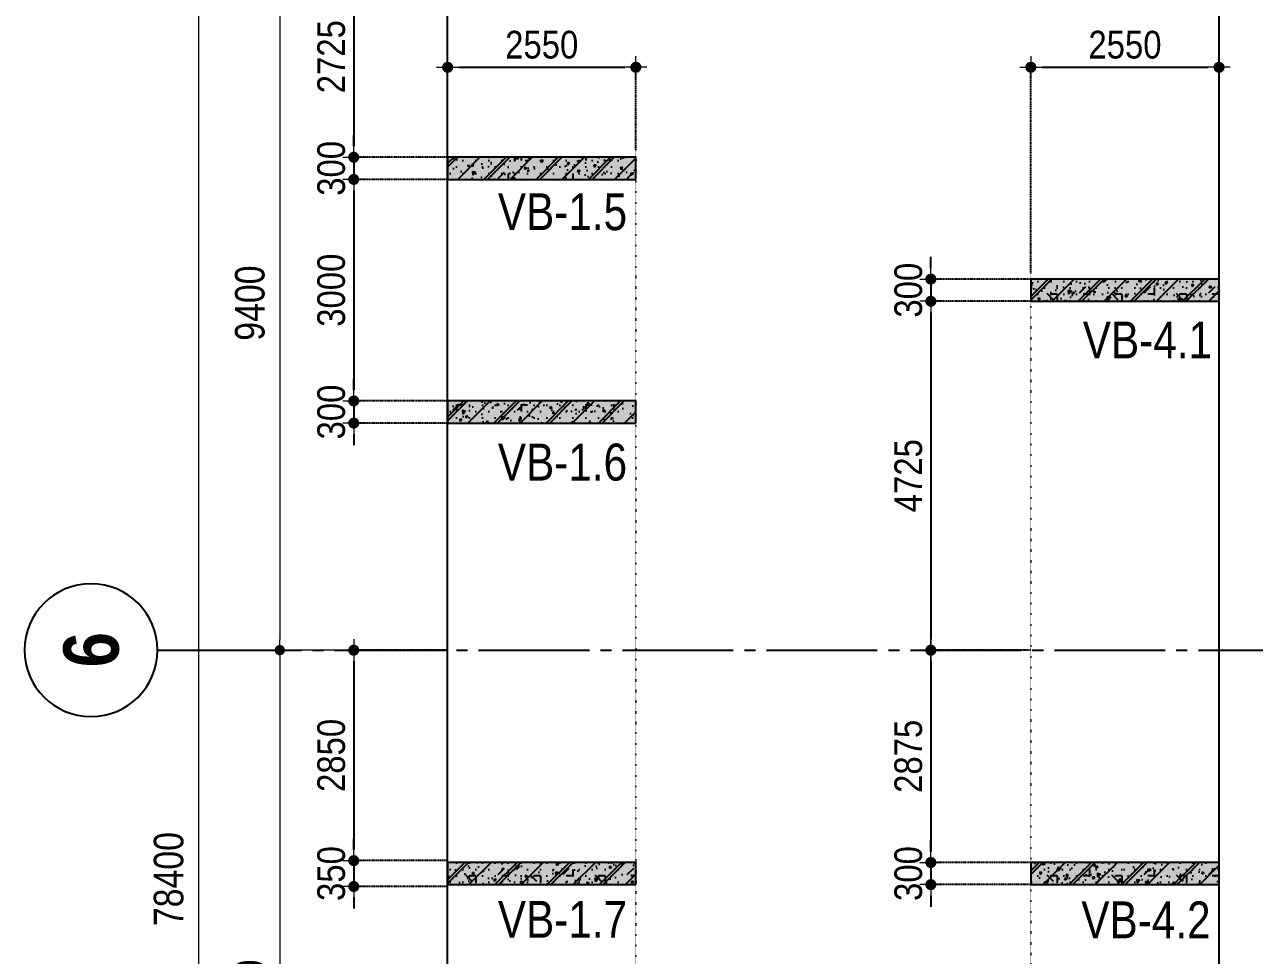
# Model space of a CAD drawing. Header units: millimetres. Extents: x -3973692 to -2843767, y 592734 to 838475.
# Drawn here: x -2877375 to -2860717, y 721998 to 734603 of the extents above; entities that cross this region are included whole.
import ezdxf
from ezdxf.enums import TextEntityAlignment as Align

# ---------------------------------------------------------------- set-up
doc = ezdxf.new("R2010")
doc.units = ezdxf.units.MM
doc.header["$MEASUREMENT"] = 0
doc.header["$PDMODE"] = 3
doc.header["$PDSIZE"] = -20
for name, pattern in [('CHG_XX_Luoi truc-Block B$0$MB_Luoi truc-150-TWB$0$Center101', [13, 10, -1, 1, -1]), ('DIVIDE2', [15.87499999999999, 6.349999999999998, -3.174999999999998, 0, -3.174999999999998, 0, -3.174999999999998]), ('DOT2', [0.125, 0, -0.125]), ('HIDDEN5', [2.8375, 1.25, -1.5875])]:
    doc.linetypes.add(name, pattern=pattern)
doc.layers.get('0').update_dxf_attribs({"lineweight": 9})
doc.layers.get('Defpoints').update_dxf_attribs({"color": 10, "lineweight": 0})
for name, color, linetype, lineweight in [("'S_General_Dim_1", 1, 'Continuous', 18), ("'S_General_Divide_3 Intermediate", 3, 'DIVIDE2', 40), ('CHG_XX_Cot_Block B-T8-15$0$DBAO', 3, 'Continuous', 13), ('CHG_XX_Luoi truc-Block B$0$Dim 200', 1, 'Continuous', 5), ('TEXT', 7, 'Continuous', 15)]:
    doc.layers.add(name, color=color, linetype=linetype, lineweight=lineweight)
for name, color, linetype in [('CHG_XX_Cot_Block B-T8-15$0$mb_cot tang 14-17 twb$0$Concrete Hatch', 218, 'Continuous'), ('CHG_XX_Cot_Block B-T8-15$0$mb_cot tang 14-17 twb$0$Concrete Line', 6, 'Continuous'), ('CHG_XX_Cot_Block B-T8-15$0$mb_cot tang 14-17 twb$0$Concrete Solid', 216, 'Continuous'), ('CHG_XX_Luoi truc-Block B$0$MB_Luoi truc-150-TWB$0$Grid', 34, 'Continuous'), ('CHG_XX_Luoi truc-Block B$0$MB_Luoi truc-150-TWB$0$Grid Line', 251, 'CHG_XX_Luoi truc-Block B$0$MB_Luoi truc-150-TWB$0$Center101'), ('dim', 1, 'Continuous')]:
    doc.layers.add(name, color=color, linetype=linetype)
doc.styles.add('arial', font='arial.ttf', dxfattribs={"width": 0.85})
doc.styles.add('CHG_XX_Luoi truc-Block B$0$MB_Luoi truc-150-TWB$0$Grid A-F$0$VNI-HelveCB', font='')
doc.styles.add('CHG_XX_Luoi truc-Block B$0$Star-HelCon', font='')
doc.styles.add('TTP-HelCon', font='')
doc.styles.get('CHG_XX_Luoi truc-Block B$0$MB_Luoi truc-150-TWB$0$Grid A-F$0$VNI-HelveCB').set_extended_font_data('VNI-Helve-Condense', bold=True)
doc.styles.get('CHG_XX_Luoi truc-Block B$0$Star-HelCon').set_extended_font_data('VNI-Helve-Condense')
doc.styles.get('TTP-HelCon').set_extended_font_data('VNI-Helve-Condense')
doc.dimstyles.new('150', dxfattribs={"dimscale": 150, "dimtxt": 2.5, "dimasz": 1, "dimexe": 0, "dimexo": 0, "dimgap": 0.75, "dimtad": 1, "dimdec": 0, "dimzin": 9, "dimdsep": 46, "dimtxsty": 'arial', "dimblk1": 'DIMDOT', "dimblk2": 'DIMDOT', "dimsah": 1, "dimcen": 2, "dimdle": 3, "dimclre": 8, "dimclrt": 2, "dimadec": 0, "dimazin": 0, "dimtfac": 1, "dimtdec": 0, "dimtix": 1, "dimtmove": 2, "dimatfit": 3, "dimldrblk": 'DIMPIJL', "dimfxl": 1, "dimtvp": 1.8, "dimtolj": 1, "dimtzin": 0, "dimarcsym": 0})
doc.dimstyles.new('CHG_XX_Luoi truc-Block B$0$Dim 200', dxfattribs={"dimscale": 200, "dimtxt": 2, "dimasz": 0.7, "dimexe": 1, "dimexo": 1, "dimgap": 1, "dimtad": 1, "dimdec": 0, "dimzin": 12, "dimdsep": 46, "dimtxsty": 'CHG_XX_Luoi truc-Block B$0$Star-HelCon', "dimblk": 'CHG_XX_Luoi truc-Block B$0$_Dot', "dimcen": 1, "dimclrd": 256, "dimclre": 256, "dimclrt": 3, "dimadec": 0, "dimazin": 0, "dimtfac": 1, "dimtdec": 0, "dimtix": 1, "dimtmove": 2, "dimatfit": 3, "dimldrblk": 'CHG_XX_Luoi truc-Block B$0$HTT Arrow 30', "dimfxl": 1, "dimtolj": 1, "dimtzin": 0, "dimarcsym": 0})

# ---------------------------------------------------------------- blocks, each defined once
blk = doc.blocks.new('*U3043')
at = {"layer": 'CHG_XX_Luoi truc-Block B$0$MB_Luoi truc-150-TWB$0$Grid', "lineweight": -2}
blk.add_line((0, -3), (0, 0), dxfattribs=at)
blk.add_circle((0, -9), 6, dxfattribs=at)
at = {"layer": 'CHG_XX_Luoi truc-Block B$0$MB_Luoi truc-150-TWB$0$Grid Line'}
blk.add_line((0, 0), (0, 189), dxfattribs=at)
at = {"layer": 'CHG_XX_Luoi truc-Block B$0$MB_Luoi truc-150-TWB$0$Grid', "lineweight": -2, "style": 'CHG_XX_Luoi truc-Block B$0$MB_Luoi truc-150-TWB$0$Grid A-F$0$VNI-HelveCB'}
for tag, p in [('GRIDSUB', (0, 198)), ('GRID', (0, -9))]:
    blk.add_attdef(tag, text='', height=5, dxfattribs=at).set_placement(p, align=Align.MIDDLE)
blk = doc.blocks.new('CHG_XX_Luoi truc-Block B$0$_Dot')
at = {"color": 0, "linetype": 'ByBlock', "lineweight": -2}
blk.add_line((-0.5, 0), (-1, 0), dxfattribs=at)
at = {"color": 0, "linetype": 'ByBlock', "const_width": 0.5}
blk.add_lwpolyline([(-0.25, 0, 1), (0.25, 0, 1)], format="xyb", close=True, dxfattribs=at)
blk = doc.blocks.new('*D3054')
at = {"layer": 'CHG_XX_Luoi truc-Block B$0$Dim 200', "lineweight": -2, "transparency": 16777216}
for p, q in [((8025584.807259982, 1099148.634998515), (8023615.11232847, 1099148.634998515)), ((8023815.11232847, 1099008.634998515), (8023815.11232847, 1089888.634998515)), ((8025584.807259982, 1089748.634998515), (8023615.11232847, 1089748.634998515))]:
    blk.add_line(p, q, dxfattribs=at)
at = {"layer": 'Defpoints', "color": 0, "transparency": 16777216}
for p in [(8025784.807259982, 1099148.634998515), (8023815.11232847, 1089748.634998515), (8025784.807259982, 1089748.634998515)]:
    blk.add_point(p, dxfattribs=at)
at = {"layer": 'CHG_XX_Luoi truc-Block B$0$Dim 200', "lineweight": -2, "transparency": 16777216, "xscale": 140, "yscale": 140, "zscale": 140}
for p, rotation in [((8023815.11232847, 1099148.634998515), 90), ((8023815.11232847, 1089748.634998515), 270)]:
    blk.add_blockref('CHG_XX_Luoi truc-Block B$0$_Dot', p, dxfattribs=dict(at, rotation=rotation))
at = {"layer": 'CHG_XX_Luoi truc-Block B$0$Dim 200', "color": 3, "transparency": 16777216, "insert": (8023410.845661803, 1094448.634998517), "char_height": 400, "attachment_point": 5, "rotation": 90, "style": 'CHG_XX_Luoi truc-Block B$0$Star-HelCon'}
blk.add_mtext('\\A1;9400', dxfattribs=at)
blk = doc.blocks.new('CHG_XX_Luoi truc-Block B$0$HTT Arrow 30')
blk.add_hatch(color=256).paths.add_polyline_path([(-2.5, 0.3750000000000002), (-2.5, -0.3749999999999998), (0, 0)])
at = {"color": 0, "linetype": 'ByBlock', "lineweight": -2}
for p, q in [((0, 0), (-2.5, 0.3750000000000002)), ((-2.5, -0.3749999999999998), (-2.5, 0.3750000000000002)), ((0, 0), (-2.5, -0.3749999999999998))]:
    blk.add_line(p, q, dxfattribs=at)
blk = doc.blocks.new('*D3055')
at = {"layer": 'CHG_XX_Luoi truc-Block B$0$Dim 200', "lineweight": -2, "transparency": 16777216}
for p, q in [((8025584.807259982, 1089748.634998515), (8023615.11232847, 1089748.634998515)), ((8023815.11232847, 1089608.634998515), (8023815.11232847, 1080488.634998515)), ((8025584.807259982, 1080348.634998515), (8023615.11232847, 1080348.634998515))]:
    blk.add_line(p, q, dxfattribs=at)
at = {"layer": 'Defpoints', "color": 0, "transparency": 16777216}
for p in [(8025784.807259982, 1089748.634998515), (8023815.11232847, 1080348.634998515), (8025784.807259982, 1080348.634998515)]:
    blk.add_point(p, dxfattribs=at)
at = {"layer": 'CHG_XX_Luoi truc-Block B$0$Dim 200', "lineweight": -2, "transparency": 16777216, "xscale": 140, "yscale": 140, "zscale": 140}
for p, rotation in [((8023815.11232847, 1089748.634998515), 90), ((8023815.11232847, 1080348.634998515), 270)]:
    blk.add_blockref('CHG_XX_Luoi truc-Block B$0$_Dot', p, dxfattribs=dict(at, rotation=rotation))
at = {"layer": 'CHG_XX_Luoi truc-Block B$0$Dim 200', "color": 3, "transparency": 16777216, "insert": (8023410.845661803, 1085048.634998517), "char_height": 400, "attachment_point": 5, "rotation": 90, "style": 'CHG_XX_Luoi truc-Block B$0$Star-HelCon'}
blk.add_mtext('\\A1;9400', dxfattribs=at)
blk = doc.blocks.new('*D3045')
at = {"layer": 'CHG_XX_Luoi truc-Block B$0$Dim 200', "lineweight": -2, "transparency": 16777216}
for p, q in [((8024551.736513704, 1125848.634998515), (8022515.368761293, 1125848.634998515)), ((8022715.368761293, 1125708.634998515), (8022715.368761293, 1047588.634998515)), ((8023790.975346348, 1047448.634998515), (8022515.368761293, 1047448.634998515))]:
    blk.add_line(p, q, dxfattribs=at)
at = {"layer": 'Defpoints', "color": 0, "transparency": 16777216}
for p in [(8024751.736513704, 1125848.634998515), (8022715.368761293, 1047448.634998515), (8023990.975346348, 1047448.634998515)]:
    blk.add_point(p, dxfattribs=at)
at = {"layer": 'CHG_XX_Luoi truc-Block B$0$Dim 200', "lineweight": -2, "transparency": 16777216, "xscale": 140, "yscale": 140, "zscale": 140}
for p, rotation in [((8022715.368761293, 1125848.634998515), 90), ((8022715.368761293, 1047448.634998515), 270)]:
    blk.add_blockref('CHG_XX_Luoi truc-Block B$0$_Dot', p, dxfattribs=dict(at, rotation=rotation))
at = {"layer": 'CHG_XX_Luoi truc-Block B$0$Dim 200', "color": 3, "transparency": 16777216, "insert": (8022311.102094626, 1086648.634998517), "char_height": 400, "attachment_point": 5, "rotation": 90, "style": 'CHG_XX_Luoi truc-Block B$0$Star-HelCon'}
blk.add_mtext('\\A1;78400', dxfattribs=at)
blk = doc.blocks.new('*U3178')
at = {"layer": 'CHG_XX_Cot_Block B-T8-15$0$mb_cot tang 14-17 twb$0$Concrete Hatch'}
h = blk.add_hatch(dxfattribs=at)
h.set_pattern_fill('CONCRETE', color=256, scale=50, style=0, pattern_type=2)
h.set_pattern_definition([(45, (1000, 50.00000000000011), (-176.7766952966369, 176.7766952966369), []), (45, (1000, 100.0000000000001), (-353.5533905932737, 353.5533905932738), []), (49.99999999999999, (1000, 50.00000000000011), (358.6300913003767, -31.37606749129755), [37.5, -412.5]), (355, (1000, 50.00000000000011), (-69.3756668065, 376.0960668500059), [30, -330]), (100.4514, (1029.88584, 47.38533000000012), (289.2546908570108, 344.7197710304768), [31.870095, -350.571056]), (46.18420000000001, (1000, 150.0000000000001), (533.6205243128222, -82.75950716450905), [56.25, -618.75]), (96.6356, (1044.4683725, 143.1033465000001), (467.3313527743517, 487.0589354502209), [47.805144, -525.8565]), (351.1842, (1000, 150.0000000000001), (467.3309725668136, 487.0593004626623), [45, -495]), (21, (1050, 125.0000000000001), (298.4535260592309, -201.3094453326694), [37.5, -412.5]), (326.0000000000001, (1050, 125.0000000000001), (121.6576659607909, 362.5750225234265), [30, -330]), (71.4514, (1074.8711165, 108.2241970000001), (420.111314290745, 161.2652483549762), [31.870095, -350.571056]), (37.50000000000001, (1000, 50.00000000000011), (6.079927658645334, 166.4469269156558), [0, -326, 0, -335, 0, -331.25]), (7.499999999999999, (1000, 50.00000000000011), (131.5347687210743, 197.2058559411801), [0, -191, 0, -318.5, 0, -126.25]), (327.5, (888.5, 50.00000000000011), (266.9112180862045, -11.2774358671899), [0, -125, 0, -390, 0, -517.5]), (317.5, (838.5, 50.00000000000011), (291.5930846711931, 50.05249116615882), [0, -162.5, 0, -259, 0, -367.5]), (0, (1175, 225.0000000000001), (0, 875), [87.5, -787.5]), (0, (1437.5, 400.0000000000001), (0, 875), [87.5, -787.5]), (0, (1262.5, 750.0000000000001), (0, 875), [87.5, -350, 87.5, -350]), (90, (1175, 225.0000000000001), (-875, 5.35782974626967e-14), [87.5, -787.5]), (90, (1262.5, 750.0000000000001), (-875, 5.35782974626967e-14), [87.5, -787.5]), (90, (1525, 400.0000000000001), (-875, 5.35782974626967e-14), [87.5, -787.5]), (90, (1700, 662.5000000000001), (-875, 5.35782974626967e-14), [87.5, -787.5]), (135, (1262.5, 225.0000000000001), (-875.016357447105, 8.881784197001252e-14), [123.76, -1113.7]), (135, (1350, 750.0000000000001), (-875.016357447105, 8.881784197001252e-14), [123.76, -1113.7]), (45, (1437.5, 400.0000000000001), (8.881784197001252e-14, 875.016357447105), [123.76, -247.485, 123.76, -742.455]), (0, (825, 50.00000000000011), (87.5, 87.5), [-175, 0])])
h.paths.add_polyline_path([(-750, 200), (-750, -99.99999999999989), (1800, -100), (1800, 200)])
at = {"layer": 'CHG_XX_Cot_Block B-T8-15$0$mb_cot tang 14-17 twb$0$Concrete Solid'}
blk.add_hatch(color=256, dxfattribs=at).paths.add_polyline_path([(-750, 200), (-750, -99.99999999999989), (1800, -100), (1800, 200)])
at = {"layer": 'CHG_XX_Cot_Block B-T8-15$0$mb_cot tang 14-17 twb$0$Concrete Line'}
blk.add_lwpolyline([(-750, 200), (-750, -99.99999999999989), (1800, -100), (1800, 200)], close=True, dxfattribs=at)
blk = doc.blocks.new('*U3182')
at = {"layer": 'CHG_XX_Cot_Block B-T8-15$0$mb_cot tang 14-17 twb$0$Concrete Hatch'}
h = blk.add_hatch(dxfattribs=at)
h.set_pattern_fill('CONCRETE', color=256, scale=50, style=0, pattern_type=2)
h.set_pattern_definition([(45, (1000, -49.99999999999989), (-176.7766952966369, 176.7766952966369), []), (45, (1000, 1.13686837721616e-13), (-353.5533905932737, 353.5533905932738), []), (49.99999999999999, (1000, -49.99999999999989), (358.6300913003767, -31.37606749129755), [37.5, -412.5]), (355, (1000, -49.99999999999989), (-69.3756668065, 376.0960668500059), [30, -330]), (100.4514, (1029.88584, -52.61466999999988), (289.2546908570108, 344.7197710304768), [31.870095, -350.571056]), (46.18420000000001, (1000, 50.00000000000011), (533.6205243128222, -82.75950716450905), [56.25, -618.75]), (96.6356, (1044.4683725, 43.1033465000001), (467.3313527743517, 487.0589354502209), [47.805144, -525.8565]), (351.1842, (1000, 50.00000000000011), (467.3309725668136, 487.0593004626623), [45, -495]), (21, (1050, 25.00000000000011), (298.4535260592309, -201.3094453326694), [37.5, -412.5]), (326.0000000000001, (1050, 25.00000000000011), (121.6576659607909, 362.5750225234265), [30, -330]), (71.4514, (1074.8711165, 8.224197000000117), (420.111314290745, 161.2652483549762), [31.870095, -350.571056]), (37.50000000000001, (1000, -49.99999999999989), (6.079927658645334, 166.4469269156558), [0, -326, 0, -335, 0, -331.25]), (7.499999999999999, (1000, -49.99999999999989), (131.5347687210743, 197.2058559411801), [0, -191, 0, -318.5, 0, -126.25]), (327.5, (888.5, -49.99999999999989), (266.9112180862045, -11.2774358671899), [0, -125, 0, -390, 0, -517.5]), (317.5, (838.5, -49.99999999999989), (291.5930846711931, 50.05249116615882), [0, -162.5, 0, -259, 0, -367.5]), (0, (1175, 125.0000000000001), (0, 875), [87.5, -787.5]), (0, (1437.5, 300.0000000000001), (0, 875), [87.5, -787.5]), (0, (1262.5, 650.0000000000001), (0, 875), [87.5, -350, 87.5, -350]), (90, (1175, 125.0000000000001), (-875, 5.35782974626967e-14), [87.5, -787.5]), (90, (1262.5, 650.0000000000001), (-875, 5.35782974626967e-14), [87.5, -787.5]), (90, (1525, 300.0000000000001), (-875, 5.35782974626967e-14), [87.5, -787.5]), (90, (1700, 562.5000000000001), (-875, 5.35782974626967e-14), [87.5, -787.5]), (135, (1262.5, 125.0000000000001), (-875.016357447105, 8.881784197001252e-14), [123.76, -1113.7]), (135, (1350, 650.0000000000001), (-875.016357447105, 8.881784197001252e-14), [123.76, -1113.7]), (45, (1437.5, 300.0000000000001), (8.881784197001252e-14, 875.016357447105), [123.76, -247.485, 123.76, -742.455]), (0, (825, -49.99999999999989), (87.5, 87.5), [-175, 0])])
h.paths.add_polyline_path([(-750, 150), (-750, -149.9999999999999), (1800, -150), (1800, 150)])
at = {"layer": 'CHG_XX_Cot_Block B-T8-15$0$mb_cot tang 14-17 twb$0$Concrete Solid'}
blk.add_hatch(color=256, dxfattribs=at).paths.add_polyline_path([(-750, 150), (-750, -149.9999999999999), (1800, -150), (1800, 150)])
at = {"layer": 'CHG_XX_Cot_Block B-T8-15$0$mb_cot tang 14-17 twb$0$Concrete Line'}
blk.add_lwpolyline([(-750, 150), (-750, -149.9999999999999), (1800, -150), (1800, 150)], close=True, dxfattribs=at)
blk = doc.blocks.new('*U3181')
at = {"layer": 'CHG_XX_Cot_Block B-T8-15$0$mb_cot tang 14-17 twb$0$Concrete Hatch'}
h = blk.add_hatch(dxfattribs=at)
h.set_pattern_fill('CONCRETE', color=256, scale=50, style=0, pattern_type=2)
h.set_pattern_definition([(45, (1000, -149.9999999999999), (-176.7766952966369, 176.7766952966369), []), (45, (1000, -99.99999999999989), (-353.5533905932737, 353.5533905932738), []), (49.99999999999999, (1000, -149.9999999999999), (358.6300913003767, -31.37606749129755), [37.5, -412.5]), (355, (1000, -149.9999999999999), (-69.3756668065, 376.0960668500059), [30, -330]), (100.4514, (1029.88584, -152.6146699999999), (289.2546908570108, 344.7197710304768), [31.870095, -350.571056]), (46.18420000000001, (1000, -49.99999999999989), (533.6205243128222, -82.75950716450905), [56.25, -618.75]), (96.6356, (1044.4683725, -56.8966534999999), (467.3313527743517, 487.0589354502209), [47.805144, -525.8565]), (351.1842, (1000, -49.99999999999989), (467.3309725668136, 487.0593004626623), [45, -495]), (21, (1050, -74.99999999999989), (298.4535260592309, -201.3094453326694), [37.5, -412.5]), (326.0000000000001, (1050, -74.99999999999989), (121.6576659607909, 362.5750225234265), [30, -330]), (71.4514, (1074.8711165, -91.77580299999988), (420.111314290745, 161.2652483549762), [31.870095, -350.571056]), (37.50000000000001, (1000, -149.9999999999999), (6.079927658645334, 166.4469269156558), [0, -326, 0, -335, 0, -331.25]), (7.499999999999999, (1000, -149.9999999999999), (131.5347687210743, 197.2058559411801), [0, -191, 0, -318.5, 0, -126.25]), (327.5, (888.5, -149.9999999999999), (266.9112180862045, -11.2774358671899), [0, -125, 0, -390, 0, -517.5]), (317.5, (838.5, -149.9999999999999), (291.5930846711931, 50.05249116615882), [0, -162.5, 0, -259, 0, -367.5]), (0, (1175, 25.00000000000011), (0, 875), [87.5, -787.5]), (0, (1437.5, 200.0000000000001), (0, 875), [87.5, -787.5]), (0, (1262.5, 550.0000000000001), (0, 875), [87.5, -350, 87.5, -350]), (90, (1175, 25.00000000000011), (-875, 5.35782974626967e-14), [87.5, -787.5]), (90, (1262.5, 550.0000000000001), (-875, 5.35782974626967e-14), [87.5, -787.5]), (90, (1525, 200.0000000000001), (-875, 5.35782974626967e-14), [87.5, -787.5]), (90, (1700, 462.5000000000001), (-875, 5.35782974626967e-14), [87.5, -787.5]), (135, (1262.5, 25.00000000000011), (-875.016357447105, 8.881784197001252e-14), [123.76, -1113.7]), (135, (1350, 550.0000000000001), (-875.016357447105, 8.881784197001252e-14), [123.76, -1113.7]), (45, (1437.5, 200.0000000000001), (8.881784197001252e-14, 875.016357447105), [123.76, -247.485, 123.76, -742.455]), (0, (825, -149.9999999999999), (87.5, 87.5), [-175, 0])])
h.paths.add_polyline_path([(-750, 100), (-750, -199.9999999999999), (1800, -200), (1800, 100)])
at = {"layer": 'CHG_XX_Cot_Block B-T8-15$0$mb_cot tang 14-17 twb$0$Concrete Solid'}
blk.add_hatch(color=256, dxfattribs=at).paths.add_polyline_path([(-750, 100), (-750, -199.9999999999999), (1800, -200), (1800, 100)])
at = {"layer": 'CHG_XX_Cot_Block B-T8-15$0$mb_cot tang 14-17 twb$0$Concrete Line'}
blk.add_lwpolyline([(-750, 100), (-750, -199.9999999999999), (1800, -200), (1800, 100)], close=True, dxfattribs=at)
blk = doc.blocks.new('b')
at = {"layer": 'TEXT', "color": 3, "style": 'TTP-HelCon'}
for s, p in [('VB-1.5', (-22019.41461466718, -30412.02989465604)), ('VB-4.1', (-14096.19811466802, -32149.22539465595)), ('VB-1.6', (-22019.41461466718, -33802.91989465617)), ('VB-1.7', (-22019.41461466718, -39995.52789465617)), ('VB-4.2', (-14115.84111466724, -40002.29139465606))]:
    blk.add_text(s, height=500, dxfattribs=at).set_placement(p)
blk = doc.blocks.new('DIMDOT')
for p, q in [((1, 0), (-1, 0)), ((0, -1), (0, 1))]:
    blk.add_line(p, q)
at = {"const_width": 0.5}
blk.add_lwpolyline([(-0.25, 0, 1), (0.25, 0, 1)], format="xyb", close=True, dxfattribs=at)
blk = doc.blocks.new('*D1056')
at = {"layer": "'S_General_Dim_1", "color": 8, "linetype": 'HIDDEN5', "lineweight": -2, "transparency": 16777216}
for p, q in [((-2871645.198556935, 735531.0114495863), (-2872916.35560733, 735531.0114495863)), ((-2871645.198563455, 732806.0114342232), (-2872916.35560733, 732806.0114342232))]:
    blk.add_line(p, q, dxfattribs=at)
at = {"layer": "'S_General_Dim_1", "color": 0, "lineweight": -2, "transparency": 16777216}
blk.add_line((-2872916.35560733, 735381.0114495863), (-2872916.35560733, 732956.0114342232), dxfattribs=at)
at = {"layer": 'Defpoints', "color": 0, "transparency": 16777216}
for p in [(-2871645.198556935, 735531.0114495863), (-2872916.35560733, 732806.0114342232), (-2871645.198563455, 732806.0114342232)]:
    blk.add_point(p, dxfattribs=at)
at = {"layer": "'S_General_Dim_1", "color": 0, "lineweight": -2, "transparency": 16777216, "xscale": 150, "yscale": 150, "zscale": 150}
for p, rotation in [((-2872916.35560733, 735531.0114495863), 90), ((-2872916.35560733, 732806.0114342232), 270)]:
    blk.add_blockref('DIMDOT', p, dxfattribs=dict(at, rotation=rotation))
at = {"layer": "'S_General_Dim_1", "color": 2, "transparency": 16777216, "insert": (-2873220.320477725, 734168.5114419054), "char_height": 375, "attachment_point": 5, "rotation": 90, "style": 'arial'}
blk.add_mtext('\\A1;2725', dxfattribs=at)
blk = doc.blocks.new('DIMPIJL')
at = {"linetype": 'ByBlock'}
blk.add_solid([(-2.5, 0.4166666666666686), (-2.5, -0.4166666666666686), (0, 0)], dxfattribs=at)
blk = doc.blocks.new('*D1057')
at = {"layer": "'S_General_Dim_1", "color": 0, "lineweight": -2, "transparency": 16777216}
for p, q in [((-2872916.355607332, 732956.0114342232), (-2872916.355607332, 733106.0114342232)), ((-2872916.355607332, 732806.0114342232), (-2872916.355607332, 732506.0114486765)), ((-2872916.355607332, 732356.0114486765), (-2872916.355607332, 732206.0114486765))]:
    blk.add_line(p, q, dxfattribs=at)
at = {"layer": "'S_General_Dim_1", "color": 8, "linetype": 'HIDDEN5', "lineweight": -2, "transparency": 16777216}
for p, q in [((-2871645.198563455, 732806.0114342232), (-2872916.355607332, 732806.0114342232)), ((-2871645.198556935, 732506.0114486765), (-2872916.355607332, 732506.0114486765))]:
    blk.add_line(p, q, dxfattribs=at)
at = {"layer": 'Defpoints', "color": 0, "transparency": 16777216}
for p in [(-2871645.198563455, 732806.0114342232), (-2872916.355607332, 732506.0114486765), (-2871645.198556935, 732506.0114486765)]:
    blk.add_point(p, dxfattribs=at)
at = {"layer": "'S_General_Dim_1", "color": 0, "lineweight": -2, "transparency": 16777216, "xscale": 150, "yscale": 150, "zscale": 150}
for p, rotation in [((-2872916.355607332, 732806.0114342232), 270), ((-2872916.355607332, 732506.0114486765), 90)]:
    blk.add_blockref('DIMDOT', p, dxfattribs=dict(at, rotation=rotation))
at = {"layer": "'S_General_Dim_1", "color": 2, "transparency": 16777216, "insert": (-2873220.448376772, 732656.0114414506), "char_height": 375, "attachment_point": 5, "rotation": 90, "style": 'arial'}
blk.add_mtext('\\A1;300', dxfattribs=at)
blk = doc.blocks.new('*D1058')
at = {"layer": "'S_General_Dim_1", "color": 8, "linetype": 'HIDDEN5', "lineweight": -2, "transparency": 16777216}
for p, q in [((-2871645.198556935, 732506.0114486765), (-2872916.355607332, 732506.0114486765)), ((-2871645.198556935, 729506.0114495864), (-2872916.355607332, 729506.0114495864))]:
    blk.add_line(p, q, dxfattribs=at)
at = {"layer": "'S_General_Dim_1", "color": 0, "lineweight": -2, "transparency": 16777216}
blk.add_line((-2872916.355607332, 732356.0114486765), (-2872916.355607332, 729656.0114495864), dxfattribs=at)
at = {"layer": 'Defpoints', "color": 0, "transparency": 16777216}
for p in [(-2871645.198556935, 732506.0114486765), (-2872916.355607332, 729506.0114495864), (-2871645.198556935, 729506.0114495864)]:
    blk.add_point(p, dxfattribs=at)
at = {"layer": "'S_General_Dim_1", "color": 0, "lineweight": -2, "transparency": 16777216, "xscale": 150, "yscale": 150, "zscale": 150}
for p, rotation in [((-2872916.355607332, 732506.0114486765), 90), ((-2872916.355607332, 729506.0114495864), 270)]:
    blk.add_blockref('DIMDOT', p, dxfattribs=dict(at, rotation=rotation))
at = {"layer": "'S_General_Dim_1", "color": 2, "transparency": 16777216, "insert": (-2873220.448376772, 731006.0114491321), "char_height": 375, "attachment_point": 5, "rotation": 90, "style": 'arial'}
blk.add_mtext('\\A1;3000', dxfattribs=at)
blk = doc.blocks.new('*D1059')
at = {"layer": "'S_General_Dim_1", "color": 0, "lineweight": -2, "transparency": 16777216}
for p, q in [((-2872916.355607335, 729656.0114495864), (-2872916.355607335, 729806.0114495864)), ((-2872916.355607335, 729506.0114495864), (-2872916.355607335, 729206.0114342232)), ((-2872916.355607335, 729056.0114342232), (-2872916.355607335, 728906.0114342232))]:
    blk.add_line(p, q, dxfattribs=at)
at = {"layer": "'S_General_Dim_1", "color": 8, "linetype": 'HIDDEN5', "lineweight": -2, "transparency": 16777216}
for p, q in [((-2871645.198556935, 729506.0114495864), (-2872916.355607335, 729506.0114495864)), ((-2871645.198556936, 729206.0114342232), (-2872916.355607335, 729206.0114342232))]:
    blk.add_line(p, q, dxfattribs=at)
at = {"layer": 'Defpoints', "color": 0, "transparency": 16777216}
for p in [(-2871645.198556935, 729506.0114495864), (-2872916.355607335, 729206.0114342232), (-2871645.198556936, 729206.0114342232)]:
    blk.add_point(p, dxfattribs=at)
at = {"layer": "'S_General_Dim_1", "color": 0, "lineweight": -2, "transparency": 16777216, "xscale": 150, "yscale": 150, "zscale": 150}
for p, rotation in [((-2872916.355607335, 729506.0114495864), 270), ((-2872916.355607335, 729206.0114342232), 90)]:
    blk.add_blockref('DIMDOT', p, dxfattribs=dict(at, rotation=rotation))
at = {"layer": "'S_General_Dim_1", "color": 2, "transparency": 16777216, "insert": (-2873220.448376776, 729356.0114419055), "char_height": 375, "attachment_point": 5, "rotation": 90, "style": 'arial'}
blk.add_mtext('\\A1;300', dxfattribs=at)
blk = doc.blocks.new('*D1060')
at = {"layer": "'S_General_Dim_1", "color": 8, "linetype": 'HIDDEN5', "lineweight": -2, "transparency": 16777216}
for p, q in [((-2871645.198556935, 726131.0114495863), (-2872916.355607338, 726131.0114495863)), ((-2871645.198556935, 723281.0114510708), (-2872916.355607338, 723281.0114510708))]:
    blk.add_line(p, q, dxfattribs=at)
at = {"layer": "'S_General_Dim_1", "color": 0, "lineweight": -2, "transparency": 16777216}
blk.add_line((-2872916.355607338, 725981.0114495863), (-2872916.355607338, 723431.0114510708), dxfattribs=at)
at = {"layer": 'Defpoints', "color": 0, "transparency": 16777216}
for p in [(-2871645.198556935, 726131.0114495863), (-2872916.355607338, 723281.0114510708), (-2871645.198556935, 723281.0114510708)]:
    blk.add_point(p, dxfattribs=at)
at = {"layer": "'S_General_Dim_1", "color": 0, "lineweight": -2, "transparency": 16777216, "xscale": 150, "yscale": 150, "zscale": 150}
for p, rotation in [((-2872916.355607338, 726131.0114495863), 90), ((-2872916.355607338, 723281.0114510708), 270)]:
    blk.add_blockref('DIMDOT', p, dxfattribs=dict(at, rotation=rotation))
at = {"layer": "'S_General_Dim_1", "color": 2, "transparency": 16777216, "insert": (-2873220.320477733, 724706.0114503292), "char_height": 375, "attachment_point": 5, "rotation": 90, "style": 'arial'}
blk.add_mtext('\\A1;2850', dxfattribs=at)
blk = doc.blocks.new('*D1061')
at = {"layer": "'S_General_Dim_1", "color": 0, "lineweight": -2, "transparency": 16777216}
for p, q in [((-2872916.355607341, 723431.0114510708), (-2872916.355607341, 723581.0114510708)), ((-2872916.355607341, 723281.0114510708), (-2872916.355607341, 722931.0114510708)), ((-2872916.355607341, 722781.0114510708), (-2872916.355607341, 722631.0114510708))]:
    blk.add_line(p, q, dxfattribs=at)
at = {"layer": "'S_General_Dim_1", "color": 8, "linetype": 'HIDDEN5', "lineweight": -2, "transparency": 16777216}
for p, q in [((-2871645.198556935, 723281.0114510708), (-2872916.355607341, 723281.0114510708)), ((-2871645.198556935, 722931.0114510708), (-2872916.355607341, 722931.0114510708))]:
    blk.add_line(p, q, dxfattribs=at)
at = {"layer": 'Defpoints', "color": 0, "transparency": 16777216}
for p in [(-2871645.198556935, 723281.0114510708), (-2872916.355607341, 722931.0114510708), (-2871645.198556935, 722931.0114510708)]:
    blk.add_point(p, dxfattribs=at)
at = {"layer": "'S_General_Dim_1", "color": 0, "lineweight": -2, "transparency": 16777216, "xscale": 150, "yscale": 150, "zscale": 150}
for p, rotation in [((-2872916.355607341, 723281.0114510708), 270), ((-2872916.355607341, 722931.0114510708), 90)]:
    blk.add_blockref('DIMDOT', p, dxfattribs=dict(at, rotation=rotation))
at = {"layer": "'S_General_Dim_1", "color": 2, "transparency": 16777216, "insert": (-2873220.448376781, 723106.0114510715), "char_height": 375, "attachment_point": 5, "rotation": 90, "style": 'arial'}
blk.add_mtext('\\A1;350', dxfattribs=at)
blk = doc.blocks.new('*D1078')
at = {"layer": "'S_General_Dim_1", "color": 8, "linetype": 'HIDDEN5', "lineweight": -2, "transparency": 16777216}
for p, q in [((-2871645.198556934, 732906.0114486765), (-2871645.198556934, 734024.5248366432)), ((-2869095.198556934, 732906.0114486765), (-2869095.198556934, 734024.5248366432))]:
    blk.add_line(p, q, dxfattribs=at)
at = {"layer": "'S_General_Dim_1", "color": 0, "lineweight": -2, "transparency": 16777216}
blk.add_line((-2871495.198556934, 734024.5248366432), (-2869245.198556934, 734024.5248366432), dxfattribs=at)
at = {"layer": 'Defpoints', "color": 0, "transparency": 16777216}
for p in [(-2869095.198556934, 734024.5248366432), (-2871645.198556934, 732906.0114486765), (-2869095.198556934, 732906.0114486765)]:
    blk.add_point(p, dxfattribs=at)
at = {"layer": "'S_General_Dim_1", "color": 0, "lineweight": -2, "transparency": 16777216, "xscale": 150, "yscale": 150, "zscale": 150, "rotation": 180}
blk.add_blockref('DIMDOT', (-2871645.198556934, 734024.5248366432), dxfattribs=at)
at = {"layer": "'S_General_Dim_1", "color": 0, "lineweight": -2, "transparency": 16777216, "xscale": 150, "yscale": 150, "zscale": 150}
blk.add_blockref('DIMDOT', (-2869095.198556934, 734024.5248366432), dxfattribs=at)
at = {"layer": "'S_General_Dim_1", "color": 2, "transparency": 16777216, "insert": (-2870370.198556934, 734328.4897070389), "char_height": 375, "attachment_point": 5, "style": 'arial'}
blk.add_mtext('\\A1;2550', dxfattribs=at)
blk = doc.blocks.new('*D1079')
at = {"layer": "'S_General_Dim_1", "color": 8, "linetype": 'HIDDEN5', "lineweight": -2, "transparency": 16777216}
for p, q in [((-2863745.198556934, 731231.0114507511), (-2863745.198556934, 734024.5248366432)), ((-2861195.198556934, 731231.0114507511), (-2861195.198556934, 734024.5248366432))]:
    blk.add_line(p, q, dxfattribs=at)
at = {"layer": "'S_General_Dim_1", "color": 0, "lineweight": -2, "transparency": 16777216}
blk.add_line((-2863595.198556934, 734024.5248366432), (-2861345.198556934, 734024.5248366432), dxfattribs=at)
at = {"layer": 'Defpoints', "color": 0, "transparency": 16777216}
for p in [(-2861195.198556934, 734024.5248366432), (-2863745.198556934, 731231.0114507511), (-2861195.198556934, 731231.0114507511)]:
    blk.add_point(p, dxfattribs=at)
at = {"layer": "'S_General_Dim_1", "color": 0, "lineweight": -2, "transparency": 16777216, "xscale": 150, "yscale": 150, "zscale": 150, "rotation": 180}
blk.add_blockref('DIMDOT', (-2863745.198556934, 734024.5248366432), dxfattribs=at)
at = {"layer": "'S_General_Dim_1", "color": 0, "lineweight": -2, "transparency": 16777216, "xscale": 150, "yscale": 150, "zscale": 150}
blk.add_blockref('DIMDOT', (-2861195.198556934, 734024.5248366432), dxfattribs=at)
at = {"layer": "'S_General_Dim_1", "color": 2, "transparency": 16777216, "insert": (-2862470.198556934, 734328.4897070389), "char_height": 375, "attachment_point": 5, "style": 'arial'}
blk.add_mtext('\\A1;2550', dxfattribs=at)
blk = doc.blocks.new('*D1019')
at = {"layer": "'S_General_Dim_1", "color": 0, "lineweight": -2, "transparency": 16777216}
for p, q in [((-2865099.377979064, 731306.0114353882), (-2865099.377979064, 731456.0114353882)), ((-2865099.377979064, 731156.0114353882), (-2865099.377979064, 730856.0114353882)), ((-2865099.377979064, 730706.0114353882), (-2865099.377979064, 730556.0114353882))]:
    blk.add_line(p, q, dxfattribs=at)
at = {"layer": "'S_General_Dim_1", "color": 8, "linetype": 'HIDDEN5', "lineweight": -2, "transparency": 16777216}
for p, q in [((-2863745.198556934, 731156.0114353882), (-2865099.377979064, 731156.0114353882)), ((-2863745.198556934, 730856.0114353882), (-2865099.377979064, 730856.0114353882))]:
    blk.add_line(p, q, dxfattribs=at)
at = {"layer": 'Defpoints', "color": 0, "transparency": 16777216}
for p in [(-2863745.198556934, 731156.0114353882), (-2865099.377979064, 730856.0114353882), (-2863745.198556934, 730856.0114353882)]:
    blk.add_point(p, dxfattribs=at)
at = {"layer": "'S_General_Dim_1", "color": 0, "lineweight": -2, "transparency": 16777216, "xscale": 150, "yscale": 150, "zscale": 150}
for p, rotation in [((-2865099.377979064, 731156.0114353882), 270), ((-2865099.377979064, 730856.0114353882), 90)]:
    blk.add_blockref('DIMDOT', p, dxfattribs=dict(at, rotation=rotation))
at = {"layer": "'S_General_Dim_1", "color": 2, "transparency": 16777216, "insert": (-2865403.470748505, 731006.0114353889), "char_height": 375, "attachment_point": 5, "rotation": 90, "style": 'arial'}
blk.add_mtext('\\A1;300', dxfattribs=at)
blk = doc.blocks.new('*D1020')
at = {"layer": "'S_General_Dim_1", "color": 8, "linetype": 'HIDDEN5', "lineweight": -2, "transparency": 16777216}
for p, q in [((-2863745.198556934, 730856.0114353882), (-2865099.377979064, 730856.0114353882)), ((-2863745.198556935, 726131.0114495863), (-2865099.377979064, 726131.0114495863))]:
    blk.add_line(p, q, dxfattribs=at)
at = {"layer": "'S_General_Dim_1", "color": 0, "lineweight": -2, "transparency": 16777216}
blk.add_line((-2865099.377979064, 730706.0114353882), (-2865099.377979064, 726281.0114495863), dxfattribs=at)
at = {"layer": 'Defpoints', "color": 0, "transparency": 16777216}
for p in [(-2863745.198556934, 730856.0114353882), (-2865099.377979064, 726131.0114495863), (-2863745.198556935, 726131.0114495863)]:
    blk.add_point(p, dxfattribs=at)
at = {"layer": "'S_General_Dim_1", "color": 0, "lineweight": -2, "transparency": 16777216, "xscale": 150, "yscale": 150, "zscale": 150}
for p, rotation in [((-2865099.377979064, 730856.0114353882), 90), ((-2865099.377979064, 726131.0114495863), 270)]:
    blk.add_blockref('DIMDOT', p, dxfattribs=dict(at, rotation=rotation))
at = {"layer": "'S_General_Dim_1", "color": 2, "transparency": 16777216, "insert": (-2865403.342849459, 728493.511442488), "char_height": 375, "attachment_point": 5, "rotation": 90, "style": 'arial'}
blk.add_mtext('\\A1;4725', dxfattribs=at)
blk = doc.blocks.new('*D1021')
at = {"layer": "'S_General_Dim_1", "color": 8, "linetype": 'HIDDEN5', "lineweight": -2, "transparency": 16777216}
for p, q in [((-2863745.198556935, 726131.0114495863), (-2865099.377979066, 726131.0114495863)), ((-2863745.198556935, 723256.0114357077), (-2865099.377979066, 723256.0114357077))]:
    blk.add_line(p, q, dxfattribs=at)
at = {"layer": "'S_General_Dim_1", "color": 0, "lineweight": -2, "transparency": 16777216}
blk.add_line((-2865099.377979066, 725981.0114495863), (-2865099.377979066, 723406.0114357077), dxfattribs=at)
at = {"layer": 'Defpoints', "color": 0, "transparency": 16777216}
for p in [(-2863745.198556935, 726131.0114495863), (-2865099.377979066, 723256.0114357077), (-2863745.198556935, 723256.0114357077)]:
    blk.add_point(p, dxfattribs=at)
at = {"layer": "'S_General_Dim_1", "color": 0, "lineweight": -2, "transparency": 16777216, "xscale": 150, "yscale": 150, "zscale": 150}
for p, rotation in [((-2865099.377979066, 726131.0114495863), 90), ((-2865099.377979066, 723256.0114357077), 270)]:
    blk.add_blockref('DIMDOT', p, dxfattribs=dict(at, rotation=rotation))
at = {"layer": "'S_General_Dim_1", "color": 2, "transparency": 16777216, "insert": (-2865403.342849461, 724693.5114426477), "char_height": 375, "attachment_point": 5, "rotation": 90, "style": 'arial'}
blk.add_mtext('\\A1;2875', dxfattribs=at)
blk = doc.blocks.new('*D1022')
at = {"layer": "'S_General_Dim_1", "color": 0, "lineweight": -2, "transparency": 16777216}
for p, q in [((-2865099.377979068, 723406.0114357077), (-2865099.377979068, 723556.0114357077)), ((-2865099.377979068, 723256.0114357077), (-2865099.377979068, 722956.0114357077)), ((-2865099.377979068, 722806.0114357077), (-2865099.377979068, 722656.0114357077))]:
    blk.add_line(p, q, dxfattribs=at)
at = {"layer": "'S_General_Dim_1", "color": 8, "linetype": 'HIDDEN5', "lineweight": -2, "transparency": 16777216}
for p, q in [((-2863745.198556935, 723256.0114357077), (-2865099.377979068, 723256.0114357077)), ((-2863745.198556935, 722956.0114357077), (-2865099.377979068, 722956.0114357077))]:
    blk.add_line(p, q, dxfattribs=at)
at = {"layer": 'Defpoints', "color": 0, "transparency": 16777216}
for p in [(-2863745.198556935, 723256.0114357077), (-2865099.377979068, 722956.0114357077), (-2863745.198556935, 722956.0114357077)]:
    blk.add_point(p, dxfattribs=at)
at = {"layer": "'S_General_Dim_1", "color": 0, "lineweight": -2, "transparency": 16777216, "xscale": 150, "yscale": 150, "zscale": 150}
for p, rotation in [((-2865099.377979068, 723256.0114357077), 270), ((-2865099.377979068, 722956.0114357077), 90)]:
    blk.add_blockref('DIMDOT', p, dxfattribs=dict(at, rotation=rotation))
at = {"layer": "'S_General_Dim_1", "color": 2, "transparency": 16777216, "insert": (-2865403.470748508, 723106.0114357084), "char_height": 375, "attachment_point": 5, "rotation": 90, "style": 'arial'}
blk.add_mtext('\\A1;300', dxfattribs=at)
blk = doc.blocks.new('CHG_XX_Luoi truc-Block B', base_point=(8026088.360705459, 1047448.634998515))
at = {"layer": 'CHG_XX_Luoi truc-Block B$0$MB_Luoi truc-150-TWB$0$Grid Line'}
for p, q in [((8026088.360705459, 1046158.106275458), (8026088.360705459, 1128272.58077566)), ((8036538.360705458, 1046158.106275256), (8036538.360705458, 1128272.580775458))]:
    blk.add_line(p, q, dxfattribs=at)
at = {"layer": 'CHG_XX_Luoi truc-Block B$0$MB_Luoi truc-150-TWB$0$Grid'}
ref = blk.add_blockref('*U3043', (8022608.235654154, 1089748.634998515), dxfattribs=dict(at, xscale=-150, yscale=150, zscale=150, rotation=270))
ref.add_attrib('GRID', '6', dxfattribs={"lineweight": -2, "height": 750, "rotation": 90, "style": 'CHG_XX_Luoi truc-Block B$0$MB_Luoi truc-150-TWB$0$Grid A-F$0$VNI-HelveCB'}).set_placement((8021258.235654154, 1089754.634998515), align=Align.MIDDLE)
at = {"layer": 'CHG_XX_Luoi truc-Block B$0$Dim 200'}
for base, p1, p2, picture, middle in [((8022715.368761293, 1047448.634998515), (8024751.736513704, 1125848.634998515), (8023990.975346348, 1047448.634998515), '*D3045', (8022311.102094626, 1086648.634998517)), ((8023815.11232847, 1089748.634998515), (8025784.807259982, 1099148.634998515), (8025784.807259982, 1089748.634998515), '*D3054', (8023410.845661803, 1094448.634998517)), ((8023815.11232847, 1080348.634998515), (8025784.807259982, 1089748.634998515), (8025784.807259982, 1080348.634998515), '*D3055', (8023410.845661803, 1085048.634998517))]:
    dim = blk.add_linear_dim(base=base, p1=p1, p2=p2, angle=90, dimstyle='CHG_XX_Luoi truc-Block B$0$Dim 200', dxfattribs=at)
    dim.commit()
    dim.dimension.update_dxf_attribs({"geometry": picture, "text_midpoint": middle})
blk = doc.blocks.new('CHG_XX_Cot_Block B-T8-15', base_point=(8026088.360705459, 1047448.634998515))
at = {"layer": 'CHG_XX_Cot_Block B-T8-15$0$DBAO'}
blk.add_blockref('CHG_XX_Luoi truc-Block B', (8026088.360705459, 1047448.634998515), dxfattribs=at)
at = {"layer": 'CHG_XX_Cot_Block B-T8-15$0$mb_cot tang 14-17 twb$0$Concrete Line', "rotation": 180}
for name, p in [('*U3178', (8027888.360705458, 1096323.634983152)), ('*U3181', (8035788.360705458, 1094573.634984317)), ('*U3182', (8027888.360705458, 1092973.634983152)), ('*U3181', (8027888.360705458, 1086673.634984637)), ('*U3181', (8035788.360705455, 1086673.634984637))]:
    blk.add_blockref(name, p, dxfattribs=at)

msp = doc.modelspace()

# ---------------------------------------------------------------- linework, layer by layer
at = {"layer": 'dim', "linetype": 'DOT2', "ltscale": 10}
for p, q in [((-2869095.198556934, 732906.0114486765), (-2869095.198556934, 713706.0114495861)), ((-2863745.198556934, 731206.0114507511), (-2863745.198556934, 715406.011450751))]:
    msp.add_line(p, q, dxfattribs=at)

# ---------------------------------------------------------------- block references
at = {"layer": "'S_General_Divide_3 Intermediate"}
msp.add_blockref('CHG_XX_Cot_Block B-T8-15', (-2871645.198556934, 683831.0114495861), dxfattribs=at)
at = {"layer": 'dim'}
msp.add_blockref('b', (-2848945.198556815, 762231.011449586), dxfattribs=at)

# ---------------------------------------------------------------- dimensions: what is measured, and where the dimension line sits
at = {"layer": "'S_General_Dim_1"}
for base, p1, p2, picture, middle in [((-2872916.35560733, 732806.0114342232), (-2871645.198556934, 735531.011449586), (-2871645.198563454, 732806.0114342229), '*D1056', (-2873220.320477725, 734168.5114419054)), ((-2872916.355607332, 732506.0114486765), (-2871645.198563454, 732806.0114342229), (-2871645.198556934, 732506.0114486762), '*D1057', (-2873220.448376772, 732656.0114414506)), ((-2872916.355607332, 729506.0114495864), (-2871645.198556934, 732506.0114486762), (-2871645.198556934, 729506.0114495861), '*D1058', (-2873220.448376772, 731006.0114491321)), ((-2865099.377979064, 730856.0114353882), (-2863745.198556934, 731156.011435388), (-2863745.198556934, 730856.011435388), '*D1019', (-2865403.470748505, 731006.0114353889)), ((-2865099.377979064, 726131.0114495863), (-2863745.198556934, 730856.011435388), (-2863745.198556934, 726131.011449586), '*D1020', (-2865403.342849459, 728493.511442488)), ((-2872916.355607335, 729206.0114342232), (-2871645.198556934, 729506.0114495861), (-2871645.198556935, 729206.0114342229), '*D1059', (-2873220.448376776, 729356.0114419055)), ((-2872916.355607338, 723281.0114510708), (-2871645.198556934, 726131.011449586), (-2871645.198556934, 723281.0114510705), '*D1060', (-2873220.320477733, 724706.0114503292)), ((-2865099.377979066, 723256.0114357077), (-2863745.198556934, 726131.011449586), (-2863745.198556934, 723256.0114357074), '*D1021', (-2865403.342849461, 724693.5114426477)), ((-2872916.355607341, 722931.0114510708), (-2871645.198556934, 723281.0114510705), (-2871645.198556934, 722931.0114510705), '*D1061', (-2873220.448376781, 723106.0114510715)), ((-2865099.377979068, 722956.0114357077), (-2863745.198556934, 723256.0114357074), (-2863745.198556934, 722956.0114357074), '*D1022', (-2865403.470748508, 723106.0114357084))]:
    dim = msp.add_linear_dim(base=base, p1=p1, p2=p2, angle=90, dimstyle='150', dxfattribs=at)
    dim.commit()
    dim.dimension.update_dxf_attribs({"geometry": picture, "text_midpoint": middle})
for base, p1, p2, picture, middle in [((-2869095.198556934, 734024.5248366432), (-2871645.198556934, 732906.0114486765), (-2869095.198556934, 732906.0114486765), '*D1078', (-2870370.198556934, 734328.4897070389)), ((-2861195.198556934, 734024.5248366432), (-2863745.198556934, 731231.0114507511), (-2861195.198556934, 731231.0114507511), '*D1079', (-2862470.198556934, 734328.4897070389))]:
    dim = msp.add_linear_dim(base=base, p1=p1, p2=p2, dimstyle='150', dxfattribs=at)
    dim.commit()
    dim.dimension.update_dxf_attribs({"geometry": picture, "text_midpoint": middle})

doc.saveas('drawing.dxf')
